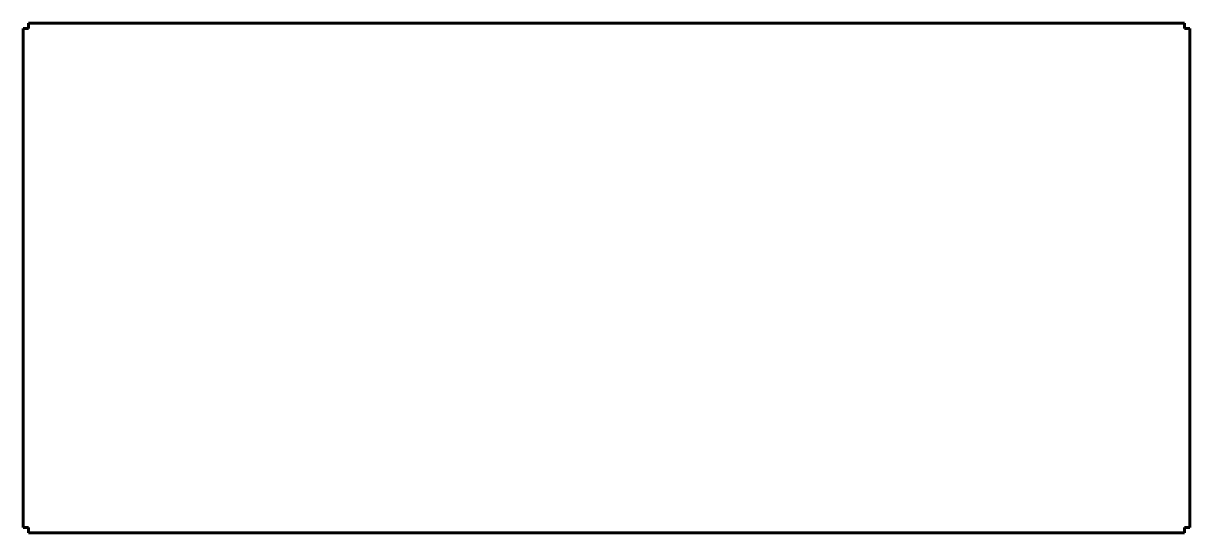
# Model space of a CAD drawing. Header units: millimetres. Extents: x 0 to 2006, y -876 to 0.
import ezdxf

# ---------------------------------------------------------------- set-up
doc = ezdxf.new("R2010")
doc.units = ezdxf.units.MM
for name, pattern in [('K5LT32780', [0]), ('K5LT32781', [0]), ('K5LT32782', [0]), ('K5LT32783', [0]), ('K5LT32784', [0]), ('K5LT32785', [0]), ('K5LT32786', [0]), ('K5LT32787', [0])]:
    doc.linetypes.add(name, pattern=pattern)
doc.layers.add('Системный слой', color=7, linetype='Continuous')

msp = doc.modelspace()

# ---------------------------------------------------------------- linework, layer by layer
at = {"layer": 'Системный слой', "color": 18, "linetype": 'K5LT32780', "lineweight": 60, "true_color": 0x000000}
for p, q in [((9, 0), (9, -9)), ((9, -9), (0, -9))]:
    msp.add_line(p, q, dxfattribs=at)
at = {"layer": 'Системный слой', "color": 3, "linetype": 'K5LT32784', "lineweight": 60, "true_color": 0x00ff00}
msp.add_line((9, 0), (1997, 0), dxfattribs=at)
at = {"layer": 'Системный слой', "color": 5, "linetype": 'K5LT32783', "lineweight": 60, "true_color": 0x0000ff}
for p, q in [((1997, 0), (1997, -9)), ((1997, -9), (2006, -9))]:
    msp.add_line(p, q, dxfattribs=at)
at = {"layer": 'Системный слой', "color": 1, "linetype": 'K5LT32786', "lineweight": 60, "true_color": 0xff0000}
msp.add_line((0, -9), (0, -867), dxfattribs=at)
at = {"layer": 'Системный слой', "color": 6, "linetype": 'K5LT32787', "lineweight": 60, "true_color": 0xff00ff}
msp.add_line((2006, -9), (2006, -867), dxfattribs=at)
at = {"layer": 'Системный слой', "color": 1, "linetype": 'K5LT32781', "lineweight": 60, "true_color": 0xfe0000}
for p, q in [((9, -867), (0, -867)), ((9, -876), (9, -867))]:
    msp.add_line(p, q, dxfattribs=at)
at = {"layer": 'Системный слой', "color": 2, "linetype": 'K5LT32785', "lineweight": 60, "true_color": 0xfeff00}
msp.add_line((9, -876), (1997, -876), dxfattribs=at)
at = {"layer": 'Системный слой', "color": 6, "linetype": 'K5LT32782', "lineweight": 60, "true_color": 0xfe00ff}
for p in [(1997, -876), (2006, -867)]:
    msp.add_line(p, (1997, -867), dxfattribs=at)

doc.saveas('drawing.dxf')
